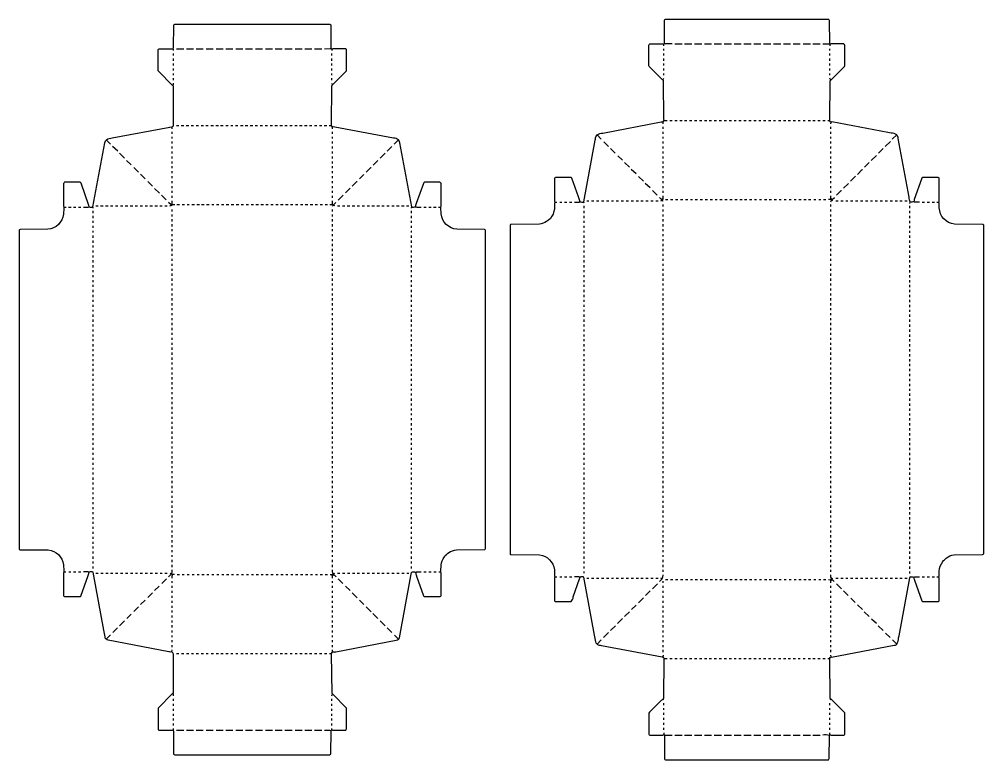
# Model space of a CAD drawing. Extents: x 532 to 5149, y 410 to 3953.
import ezdxf

# ---------------------------------------------------------------- set-up
doc = ezdxf.new("R2010")
doc.units = 0
doc.layers.get('0').update_dxf_attribs({"linetype": 'CONTINUOUS'})

msp = doc.modelspace()

# ---------------------------------------------------------------- linework, layer by layer
at = {"color": 7, "linetype": 'CONTINUOUS'}
for points in [[(1271, 3803, 0.121035), (1269, 3812), (1269.2, 3812.9), (1270.504586, 3816.004504), (1271.495414, 3924.995496, -0.247467), (1276, 3930), (2019, 3930), (2024, 3926), (2024, 3814), (2028, 3810), (2028, 3803)], [(3617, 3826), (3617, 3833), (3621, 3837), (3621.495536, 3948.995615, -0.270964), (3625, 3953), (4406, 3953, -0.247431), (4409.504424, 3948.995653), (4410, 3836), (4413, 3833), (4413, 3826)], [(3614, 3452, 0.083987), (3613, 3461), (3619, 3469), (3618.8, 3469.9), (3617.497297, 3473.002674), (3616.502703, 3657.997326, 0.094621), (3614, 3663), (3612, 3663), (3548, 3727), (3546, 3730), (3546, 3830, -0.140238), (3551, 3835), (3612, 3835, 0.165541), (3617, 3833)], [(4416, 3663), (4418, 3663), (4420, 3665), (4482.2, 3727.9), (4483, 3729), (4484, 3730), (4484, 3831, 0.064594), (4479, 3835), (4418, 3835, -0.165541), (4413, 3833)], [(886, 3050, 0.120666), (884, 3054), (884.8, 3056.1), (941.594595, 3361.067568), (942.405405, 3365.932432, -0.220945), (949, 3377, -0.120004), (976.923077, 3385.384615), (1253.067568, 3437.594595, -0.219368), (1263, 3437, 0.162278), (1271, 3449), (1271, 3631), (1268.8, 3634.9), (1268, 3636), (1266, 3636), (1198, 3704), (1197, 3706), (1197, 3808, -0.270581), (1201.00714, 3811.50735), (1269, 3812)], [(2031, 3640), (2032.9, 3640.3), (2097, 3704, -0.120666), (2099, 3708), (2099, 3807), (2098, 3809), (2095.1, 3811.2), (2094, 3812), (2033, 3812, -0.165541), (2028, 3810)], [(3614, 3663), (3614.8, 3665.1, 0.079845), (3617, 3671)], [(4795, 3072), (4797, 3078, -0.066712), (4791.384615, 3102.076923), (4739.384615, 3383.076923, 0.141046), (4733, 3400, 0.121689), (4705.932432, 3408.594595), (4689.932432, 3411.594595), (4422, 3462), (4421, 3461), (4417, 3461), (4415.754098, 3462.795082), (4411, 3469), (4411.8, 3471.1), (4413.8, 3657.1), (4414.2, 3657.9, 0.105047), (4416, 3663), (4415.2, 3665.1, -0.079845), (4413, 3671)], [(1268, 3636), (1268.8, 3638.1, 0.143709), (1271, 3647)], [(2031, 3429), (2032, 3437), (2026, 3445), (2026.8, 3447.1), (2028.8, 3634.1), (2029.2, 3634.9, 0.105047), (2031, 3640, 0.085094), (2028, 3646)], [(1264, 3429, 0.078333), (1263, 3437)], [(2409, 3050, 0.120666), (2411, 3054), (2410.8, 3054.9), (2353.405405, 3362.067568), (2352.594595, 3366.932432, 0.224135), (2347, 3376, 0.168111), (2323.076923, 3384.384615), (2041.932432, 3437.594595, 0.219368), (2032, 3437)], [(3236, 3073), (3234, 3078), (3234.8, 3080.1), (3289.594595, 3374.067568), (3290.615385, 3380.076923, -0.167649), (3298, 3400, -0.152795), (3325.076923, 3408.615385), (3605, 3462, -0.110918), (3613, 3461)], [(3216, 3080, 0.080468), (3210.7, 3098.9), (3209.3, 3103.1), (3178, 3193), (3174, 3196), (3099, 3196, 0.140238), (3094, 3191), (3094, 3082, -0.120666), (3096, 3078), (3095.7, 3076.1), (3094.482797, 3072.983907), (3093.517203, 3044.016093), (3089.7, 3028.1), (3087.2, 3020.9, -0.150219), (3056.1, 2984.8, -0.110491), (3021.996377, 2972.496324), (2886.003623, 2971.503676, 0.271068), (2882, 2968), (2882, 1394, 0.241711), (2886.003597, 1391.496351), (3022.996403, 1390.503649, -0.335614), (3093.516632, 1318.984407), (3094.483368, 1289.015593), (3096, 1285, -0.165541), (3094, 1280), (3094, 1171, 0.166667), (3098, 1167), (3174, 1167, 0.130798), (3184.3, 1188.9), (3214.7, 1275.1, 0.10467), (3216, 1283)], [(4814, 1283, 0.082384), (4817.3, 1271.1), (4817.7, 1269.9), (4852, 1171), (4856, 1167), (4932, 1167, 0.166667), (4936, 1171), (4936, 1281, -0.120666), (4934, 1285), (4934.2, 1285.9), (4935.520767, 1289.019169), (4936.479233, 1312.980831, -0.15231), (4953, 1358, -0.072474), (4970, 1375, -0.124827), (5007.003597, 1390.503649), (5143.996403, 1391.496351, 0.186742), (5149, 1395), (5149, 2968, 0.251338), (5143.996351, 2971.503703), (5009.003649, 2972.496297, -0.375008), (4936.478336, 3051.019931), (4935.521664, 3073.980069), (4934, 3078, -0.120666), (4936, 3082), (4936, 3192, 0.064594), (4931, 3196), (4857, 3196), (4853.2, 3192.9), (4852.8, 3192.1), (4816.3, 3089.9), (4815.7, 3088.1), (4814, 3080, -0.09541), (4797, 3078)], [(867, 3056), (865.3, 3062.1), (828, 3169), (823, 3173), (749, 3173, 0.140238), (744, 3168), (744, 3058, -0.120666), (746, 3054), (745.8, 3053.1), (744.482797, 3049.983907), (743.517203, 3021.016093, -0.364447), (667.996269, 2948.496213), (536.003731, 2947.503787, 0.271054), (532, 2944), (532, 1418), (535, 1415), (669.996351, 1414.503703, -0.346615), (743.516632, 1342.984407), (744.483368, 1313.015593), (746, 1309, -0.165541), (744, 1304), (744, 1195, 0.166667), (748, 1191), (825, 1191), (827, 1193), (862.3, 1291.9), (863.7, 1296.1, 0.081644), (866, 1307)], [(2429, 1307, 0.068641), (2433.3, 1290.1), (2433.7, 1288.9), (2467, 1194), (2470, 1191), (2547, 1191, 0.166667), (2551, 1195), (2551, 1305, -0.120666), (2549, 1309), (2549.2, 1309.9), (2550.517815, 1313.016627), (2551.482185, 1340.983373, -0.130918), (2567, 1381, -0.080333), (2587.9, 1401.2, -0.118887), (2625.003649, 1414.503703), (2759.996351, 1415.496297, 0.169092), (2764, 1420), (2764, 2943, 0.216312), (2758.996269, 2947.503787), (2627.003731, 2948.496213, -0.368426), (2551.482797, 3022.016093), (2550.517203, 3050.983907, 0.14141), (2549, 3054, -0.120666), (2551, 3058), (2551, 3169, 0.064594), (2546, 3173), (2472, 3173), (2470.9, 3172.2), (2467.8, 3169.1), (2467, 3168), (2432.7, 3071.1), (2429.3, 3061.9, 0.081399), (2428, 3056)], [(3611, 3086, 0.174858), (3614, 3095), (3614, 3108)], [(4417, 3080, 0.079147), (4420, 3086), (4422, 3087), (4423, 3091), (4423.9, 3091.2), (4434, 3101)], [(1253, 3061), (1255.1, 3061.8, -0.113888), (1259, 3063), (1261, 3063)], [(1263, 3058), (1261, 3063, 0.150174), (1264, 3067), (1264, 3084)], [(2032, 3058, 0.165541), (2034, 3063), (2031, 3066), (2031, 3067), (2031.45082, 3074.040984), (2031, 3084)], [(2042, 3061), (2039.9, 3061.8, 0.113888), (2036, 3063), (2034, 3063)], [(2411, 3054, 0.106966), (2428, 3056, 0.07688), (2456, 3054)], [(3190, 3078), (3211.979245, 3078.477358), (3216, 3080, 0.099345), (3234, 3078)], [(4426, 3085, -0.120666), (4422, 3087)], [(1263, 926, -0.135054), (1247.923077, 926.615385), (958.076923, 981.384615, -0.214468), (948, 987, -0.236108), (942.384615, 998.076923), (936.405405, 1030.067568), (885, 1307), (881, 1309), (871, 1309), (868, 1307), (864, 1307), (860.978351, 1308.523711), (840, 1309)], [(1246, 1285), (1258.7, 1298.1), (1259, 1300), (1261, 1301), (1261.8, 1304.1, 0.181335), (1264, 1318)], [(1259, 1300, -0.165541), (1254, 1302)], [(2020, 1296), (2030, 1296, -0.09902), (2035, 1300)], [(2049, 1285), (2039, 1295), (2038, 1295), (2036, 1299), (2035, 1300, -0.116309), (2031, 1318)], [(2032, 926, 0.135054), (2047.076923, 926.615385), (2336.923077, 981.384615, 0.196051), (2347, 987), (2348.5, 987.5), (2351, 992), (2352, 993), (2406.615385, 1289.076923), (2409.8, 1305.1, -0.188482), (2414, 1309), (2424, 1309), (2425.9, 1307.8), (2427, 1307), (2431, 1307), (2434.020755, 1308.522642), (2456, 1309)], [(2036, 1299, -0.079147), (2042, 1302)], [(3597, 1263, 0.137791), (3609, 1276, 0.113189), (3613.544828, 1284.037931), (3614, 1295)], [(3613, 902), (3610, 901), (3319.932432, 955.594595), (3313.923077, 956.615385, -0.175581), (3298, 963, -0.236108), (3292.384615, 974.076923), (3286.405405, 1006.067568), (3235, 1283), (3231, 1285), (3221, 1285), (3218, 1283), (3214, 1283), (3210.978351, 1284.523711), (3190, 1285)], [(3609, 1276, -0.165541), (3604, 1278)], [(4418, 902), (4421, 901), (4721.067568, 957.594595), (4725.932432, 958.405405, 0.146821), (4733, 963, 0.12524), (4741.615385, 993.076923), (4743.594595, 1003.067568), (4795.3, 1280.9), (4797, 1285)], [(4796, 1286), (4797, 1285), (4808.964706, 1284.541176, 0.228056), (4819.019931, 1284.521664), (4842, 1285)], [(1271, 715), (1270.569231, 721.946154), (1269, 727, -0.165541), (1271, 732), (1271, 915, 0.063431), (1263, 926), (1264, 935)], [(2017, 918), (2026, 918), (2026.2, 918.9), (2030, 923, 0.184026), (2032, 926), (2031, 935)], [(1993, 552), (2018.982192, 551.519178), (2025, 550), (2028, 553), (2030.911765, 552.647059), (2032, 552), (2095, 552, 0.083767), (2099, 557), (2099, 656), (2098.2, 657.1), (2033, 723), (2031, 723), (2029.2, 727.1), (2027.2, 915.1), (2026, 918)], [(3614, 911), (3613, 902, -0.079216), (3619, 894), (3618.7, 892.1), (3617.497268, 888.997297), (3616.502732, 706.002703), (3615.8, 704.1), (3614, 700, 0.09902), (3602, 690), (3596, 684), (3549.8, 637.1), (3546, 632), (3546, 532, 0.166667), (3550, 528), (3613, 528, -0.120666), (3617, 530)], [(4402, 894), (4411, 894, -0.112736), (4418, 902), (4417, 911)], [(4413, 530, -0.120666), (4417, 528), (4480, 528, 0.166667), (4484, 532), (4484, 634), (4418, 700), (4416, 700), (4414.2, 704.1), (4412.2, 891.1), (4411, 894)], [(1269, 727), (1266.088235, 726.647059), (1264, 725), (1197.8, 658.1), (1197, 657), (1197, 555), (1200, 552), (1269, 552), (1269.2, 551.1), (1270.504504, 547.995576), (1271, 437, 0.064594), (1276, 433), (2019, 433), (2020.9, 434.2), (2024, 437), (2025, 550)], [(3616, 696, 0.120666), (3614, 700)], [(4414, 696, 0.120666), (4416, 700)], [(1269, 552), (1269.8, 554.1, 0.138157), (1271, 559)], [(3617, 539), (3617, 530), (3621, 526), (3621.495536, 414.004385, 0.270964), (3625, 410), (4406, 410, 0.148947), (4409.504504, 415.004424), (4410, 526, -0.162278), (4413, 530), (4413, 539)], [(4410, 526, 0.080664), (4379, 528)]]:
    msp.add_lwpolyline(points, format="xyb", dxfattribs=at)
for points in [[(3657, 3835), (3625.014679, 3835.484404), (3621, 3837)], [(3670, 3835), (3705, 3835)], [(3717, 3835), (3752, 3835)], [(3765, 3835), (3799, 3835)], [(3812, 3835), (3846, 3835)], [(3859, 3835), (3894, 3835)], [(3906, 3835), (3941, 3835)], [(3954, 3835), (3988, 3835)], [(4001, 3835), (4035, 3835)], [(4048, 3835), (4082, 3835)], [(4095, 3835), (4130, 3835)], [(4143, 3835), (4177, 3835)], [(4190, 3835), (4224, 3835)], [(4237, 3835), (4271, 3835)], [(4284, 3835), (4319, 3835)], [(4331, 3835), (4366, 3835)], [(4379, 3835), (4410, 3836)], [(1271, 3779), (1271, 3789)], [(1285, 3812), (1319, 3812)], [(1332, 3812), (1366, 3812)], [(1379, 3812), (1413, 3812)], [(1426, 3812), (1460, 3812)], [(1474, 3812), (1508, 3812)], [(1521, 3812), (1555, 3812)], [(1568, 3812), (1602, 3812)], [(1615, 3812), (1649, 3812)], [(1663, 3812), (1697, 3812)], [(1710, 3812), (1744, 3812)], [(1757, 3812), (1791, 3812)], [(1804, 3812), (1838, 3812)], [(1852, 3812), (1886, 3812)], [(1899, 3812), (1933, 3812)], [(1946, 3812), (1980, 3812)], [(1993, 3812), (2019.982803, 3812.481529), (2024, 3814)], [(2028, 3779), (2028, 3789)], [(3617, 3803), (3617, 3812)], [(3617, 3779), (3617, 3789)], [(4413, 3803), (4413, 3812)], [(4413, 3779), (4413, 3789)], [(1271, 3755), (1271, 3765)], [(1271, 3732), (1271, 3742)], [(2028, 3755), (2028, 3765)], [(2028, 3732), (2028, 3742)], [(3617, 3755), (3617, 3765)], [(3617, 3732), (3617, 3742)], [(4413, 3755), (4413, 3765)], [(4413, 3732), (4413, 3742)], [(1271, 3708), (1271, 3718)], [(1271, 3685), (1271, 3694)], [(2028, 3708), (2028, 3718)], [(2028, 3685), (2028, 3694)], [(3617, 3708), (3617, 3718)], [(3617, 3685), (3617, 3694)], [(4413, 3708), (4413, 3718)], [(4413, 3685), (4413, 3694)], [(1271, 3661), (1271, 3671)], [(2028, 3661), (2028, 3671)], [(3619, 3469), (3634, 3469)], [(3647, 3469), (3657, 3469)], [(3670, 3469), (3681, 3469)], [(3694, 3469), (3705, 3469)], [(3717, 3469), (3728, 3469)], [(3741, 3469), (3752, 3469)], [(3765, 3469), (3775, 3469)], [(3788, 3469), (3799, 3469)], [(3812, 3469), (3823, 3469)], [(3835, 3469), (3846, 3469)], [(3859, 3469), (3870, 3469)], [(3883, 3469), (3894, 3469)], [(3906, 3469), (3917, 3469)], [(3930, 3469), (3941, 3469)], [(3954, 3469), (3964, 3469)], [(3977, 3469), (3988, 3469)], [(4001, 3469), (4012, 3469)], [(4024, 3469), (4035, 3469)], [(4048, 3469), (4059, 3469)], [(4072, 3469), (4082, 3469)], [(4095, 3469), (4106, 3469)], [(4119, 3469), (4130, 3469)], [(4143, 3469), (4153, 3469)], [(4166, 3469), (4177, 3469)], [(4190, 3469), (4201, 3469)], [(4213, 3469), (4224, 3469)], [(4237, 3469), (4248, 3469)], [(4261, 3469), (4271, 3469)], [(4284, 3469), (4295, 3469)], [(4308, 3469), (4319, 3469)], [(4331, 3469), (4342, 3469)], [(4355, 3469), (4366, 3469)], [(4379, 3469), (4390, 3469)], [(4402, 3469), (4411, 3469)], [(1284, 3445), (1296, 3445)], [(1307, 3445), (1319, 3445)], [(1331, 3445), (1343, 3445)], [(1355, 3445), (1366, 3445)], [(1378, 3445), (1390, 3445)], [(1402, 3445), (1414, 3445)], [(1425, 3445), (1437, 3445)], [(1449, 3445), (1461, 3445)], [(1473, 3445), (1485, 3445)], [(1496, 3445), (1508, 3445)], [(1520, 3445), (1532, 3445)], [(1544, 3445), (1555, 3445)], [(1567, 3445), (1579, 3445)], [(1591, 3445), (1603, 3445)], [(1614, 3445), (1626, 3445)], [(1638, 3445), (1650, 3445)], [(1662, 3445), (1673, 3445)], [(1685, 3445), (1697, 3445)], [(1709, 3445), (1721, 3445)], [(1733, 3445), (1744, 3445)], [(1756, 3445), (1768, 3445)], [(1780, 3445), (1792, 3445)], [(1803, 3445), (1815, 3445)], [(1827, 3445), (1839, 3445)], [(1851, 3445), (1862, 3445)], [(1874, 3445), (1886, 3445)], [(1898, 3445), (1910, 3445)], [(1921, 3445), (1933, 3445)], [(1945, 3445), (1957, 3445)], [(1969, 3445), (1980, 3445)], [(1992, 3445), (2004, 3445)], [(2016, 3445), (2026, 3445)], [(3614, 3429), (3614, 3439)], [(4417, 3452), (4418, 3461)], [(4417, 3429), (4417, 3439)], [(968, 3356), (949, 3375), (949, 3377)], [(1264, 3405), (1264, 3415)], [(1264, 3382), (1264, 3391)], [(2031, 3405), (2031, 3415)], [(2031, 3382), (2031, 3391)], [(2327, 3356), (2347, 3376)], [(3318, 3380), (3298, 3400)], [(3614, 3405), (3614, 3415)], [(3614, 3382), (3614, 3391)], [(4417, 3405), (4417, 3415)], [(4417, 3382), (4417, 3391)], [(4712, 3380), (4712.9, 3380.2), (4733, 3400)], [(1003, 3322), (979, 3345)], [(1264, 3358), (1264, 3368)], [(1264, 3334), (1264, 3344)], [(2031, 3358), (2031, 3368)], [(2031, 3334), (2031, 3344)], [(2293, 3322), (2294, 3323), (2315.1, 3343.8), (2316, 3344)], [(3353, 3345), (3330, 3367)], [(3385, 3313), (3362, 3335)], [(3614, 3358), (3614, 3368)], [(3614, 3334), (3614, 3344)], [(4417, 3358), (4417, 3368)], [(4417, 3334), (4417, 3344)], [(4645, 3312), (4668, 3335)], [(4678, 3345), (4702, 3369)], [(1036, 3288), (1012, 3312)], [(1264, 3311), (1264, 3321)], [(1264, 3287), (1264, 3297)], [(2031, 3311), (2031, 3321)], [(2031, 3287), (2031, 3297)], [(2260, 3289), (2283, 3312)], [(3419, 3279), (3397, 3300)], [(3614, 3311), (3614, 3321)], [(3614, 3287), (3614, 3297)], [(4417, 3311), (4417, 3321)], [(4417, 3287), (4417, 3297)], [(4611, 3278), (4635, 3302)], [(1068, 3256), (1046, 3278)], [(1103, 3221), (1080, 3244)], [(1264, 3263), (1264, 3273)], [(1264, 3240), (1264, 3250)], [(2031, 3263), (2031, 3273)], [(2031, 3240), (2031, 3250)], [(2192, 3221), (2215.1, 3243.8), (2216, 3244)], [(2226, 3255), (2249, 3278)], [(3453, 3245), (3430, 3268)], [(3485, 3213), (3462, 3235)], [(3614, 3263), (3614, 3273)], [(3614, 3240), (3614, 3250)], [(4417, 3263), (4417, 3273)], [(4417, 3240), (4417, 3250)], [(4544, 3211), (4567.1, 3233.8), (4568, 3234)], [(4578, 3245), (4601, 3268)], [(1135, 3189), (1112, 3212)], [(1264, 3216), (1264, 3226)], [(1264, 3193), (1264, 3202)], [(2031, 3216), (2031, 3226)], [(2031, 3193), (2031, 3202)], [(2160, 3189), (2182, 3211)], [(3520, 3178), (3497, 3200)], [(3614, 3216), (3614, 3226)], [(3614, 3193), (3614, 3202)], [(4417, 3216), (4417, 3226)], [(4417, 3193), (4417, 3202)], [(4512, 3179), (4535, 3202)], [(1170, 3155), (1147, 3177)], [(1203, 3121), (1180, 3144)], [(1264, 3169), (1264, 3179)], [(1264, 3145), (1264, 3155)], [(2031, 3169), (2031, 3179)], [(2031, 3145), (2031, 3155)], [(2093, 3122), (2116, 3145)], [(2126, 3155), (2127, 3156), (2148, 3177), (2149, 3177)], [(3552, 3146), (3529, 3168)], [(3614, 3169), (3614, 3179)], [(3614, 3145), (3614, 3155)], [(4417, 3169), (4417, 3179)], [(4417, 3145), (4417, 3155)], [(4478, 3145), (4501, 3168)], [(1235, 3089), (1213, 3111)], [(1264, 3122), (1264, 3132)], [(1264, 3098), (1264, 3108)], [(2031, 3122), (2031, 3132)], [(2031, 3098), (2031, 3108)], [(2059, 3088), (2082, 3111)], [(3586, 3112), (3564, 3133)], [(3613, 3081), (3611, 3086), (3609, 3087), (3608, 3091), (3607, 3091), (3597, 3101)], [(3614, 3122), (3614, 3132)], [(4416, 3090), (4417, 3096), (4417, 3108)], [(4417, 3122), (4417, 3132)], [(4445, 3112), (4446, 3113), (4467.1, 3133.8), (4468, 3134)], [(746, 3054), (756, 3054)], [(768, 3054), (780, 3054)], [(791, 3054), (803, 3054)], [(815, 3054), (827, 3054)], [(839, 3054), (861.980069, 3054.478336), (867, 3056), (868.9, 3055.7), (872.035294, 3054.458824), (884, 3054)], [(898, 3060), (909, 3060)], [(921, 3060), (933, 3060)], [(945, 3060), (957, 3060)], [(968, 3060), (980, 3060)], [(992, 3060), (1004, 3060)], [(1016, 3060), (1028, 3060)], [(1039, 3060), (1051, 3060)], [(1063, 3060), (1075, 3060)], [(1087, 3060), (1098, 3060)], [(1110, 3060), (1122, 3060)], [(1134, 3060), (1146, 3060)], [(1157, 3060), (1169, 3060)], [(1181, 3060), (1193, 3060)], [(1205, 3060), (1216, 3060)], [(1228, 3060), (1240, 3060)], [(1259, 3063), (1259, 3065), (1247, 3077)], [(1264, 3067), (1276, 3067)], [(1287, 3067), (1299, 3067)], [(1311, 3067), (1323, 3067)], [(1335, 3067), (1346, 3067)], [(1358, 3067), (1370, 3067)], [(1382, 3067), (1394, 3067)], [(1405, 3067), (1417, 3067)], [(1429, 3067), (1441, 3067)], [(1453, 3067), (1464, 3067)], [(1476, 3067), (1488, 3067)], [(1500, 3067), (1512, 3067)], [(1523, 3067), (1535, 3067)], [(1547, 3067), (1559, 3067)], [(1571, 3067), (1583, 3067)], [(1594, 3067), (1606, 3067)], [(1618, 3067), (1630, 3067)], [(1642, 3067), (1653, 3067)], [(1665, 3067), (1677, 3067)], [(1689, 3067), (1701, 3067)], [(1712, 3067), (1724, 3067)], [(1736, 3067), (1748, 3067)], [(1760, 3067), (1771, 3067)], [(1783, 3067), (1795, 3067)], [(1807, 3067), (1819, 3067)], [(1831, 3067), (1842, 3067)], [(1854, 3067), (1866, 3067)], [(1878, 3067), (1890, 3067)], [(1901, 3067), (1913, 3067)], [(1925, 3067), (1937, 3067)], [(1949, 3067), (1960, 3067)], [(1972, 3067), (1984, 3067)], [(1996, 3067), (2008, 3067)], [(2019, 3067), (2031, 3067)], [(2036, 3063), (2036.3, 3064.9), (2048, 3077)], [(2055, 3060), (2067, 3060)], [(2079, 3060), (2090, 3060)], [(2102, 3060), (2114, 3060)], [(2126, 3060), (2138, 3060)], [(2149, 3060), (2161, 3060)], [(2173, 3060), (2185, 3060)], [(2197, 3060), (2208, 3060)], [(2220, 3060), (2232, 3060)], [(2244, 3060), (2256, 3060)], [(2267, 3060), (2279, 3060)], [(2291, 3060), (2303, 3060)], [(2315, 3060), (2326, 3060)], [(2338, 3060), (2350, 3060)], [(2362, 3060), (2374, 3060)], [(2386, 3060), (2397, 3060)], [(2468, 3054), (2480, 3054)], [(2492, 3054), (2504, 3054)], [(2515, 3054), (2527, 3054)], [(2539, 3054), (2549, 3054)], [(3096, 3078), (3106, 3078)], [(3119, 3078), (3130, 3078)], [(3142, 3078), (3153, 3078)], [(3166, 3078), (3177, 3078)], [(3236, 3050), (3236, 3060)], [(3249, 3084), (3259, 3084)], [(3272, 3084), (3283, 3084)], [(3296, 3084), (3307, 3084)], [(3319, 3084), (3330, 3084)], [(3343, 3084), (3354, 3084)], [(3367, 3084), (3377, 3084)], [(3390, 3084), (3401, 3084)], [(3414, 3084), (3425, 3084)], [(3438, 3084), (3448, 3084)], [(3461, 3084), (3472, 3084)], [(3485, 3084), (3496, 3084)], [(3508, 3084), (3519, 3084)], [(3532, 3084), (3543, 3084)], [(3556, 3084), (3566, 3084)], [(3579, 3084), (3590, 3084)], [(3604, 3085), (3609, 3087)], [(3614, 3057), (3614, 3067)], [(3626, 3091), (3637, 3091)], [(3650, 3091), (3661, 3091)], [(3674, 3091), (3685, 3091)], [(3697, 3091), (3708, 3091)], [(3721, 3091), (3732, 3091)], [(3745, 3091), (3755, 3091)], [(3768, 3091), (3779, 3091)], [(3792, 3091), (3803, 3091)], [(3815, 3091), (3826, 3091)], [(3839, 3091), (3850, 3091)], [(3863, 3091), (3873, 3091)], [(3886, 3091), (3897, 3091)], [(3910, 3091), (3921, 3091)], [(3934, 3091), (3944, 3091)], [(3957, 3091), (3968, 3091)], [(3981, 3091), (3992, 3091)], [(4004, 3091), (4015, 3091)], [(4028, 3091), (4039, 3091)], [(4052, 3091), (4062, 3091)], [(4075, 3091), (4086, 3091)], [(4099, 3091), (4110, 3091)], [(4122, 3091), (4133, 3091)], [(4146, 3091), (4157, 3091)], [(4170, 3091), (4180, 3091)], [(4193, 3091), (4204, 3091)], [(4217, 3091), (4228, 3091)], [(4241, 3091), (4251, 3091)], [(4264, 3091), (4275, 3091)], [(4288, 3091), (4299, 3091)], [(4311, 3091), (4322, 3091)], [(4335, 3091), (4346, 3091)], [(4359, 3091), (4369, 3091)], [(4382, 3091), (4393, 3091)], [(4420, 3086), (4416, 3090), (4406, 3091)], [(4417, 3057), (4417, 3067)], [(4441, 3084), (4452, 3084)], [(4465, 3084), (4476, 3084)], [(4489, 3084), (4499, 3084)], [(4512, 3084), (4523, 3084)], [(4536, 3084), (4547, 3084)], [(4559, 3084), (4570, 3084)], [(4583, 3084), (4594, 3084)], [(4607, 3084), (4617, 3084)], [(4630, 3084), (4641, 3084)], [(4654, 3084), (4665, 3084)], [(4677, 3084), (4688, 3084)], [(4701, 3084), (4712, 3084)], [(4725, 3084), (4736, 3084)], [(4748, 3084), (4759, 3084)], [(4772, 3084), (4783, 3084)], [(4795, 3049), (4795, 3060)], [(4842, 3078), (4818.019169, 3078.479233), (4814, 3080)], [(4855, 3078), (4865, 3078)], [(4878, 3078), (4889, 3078)], [(4902, 3078), (4913, 3078)], [(4925, 3078), (4934, 3078)], [(886, 3026), (886, 3036)], [(886, 3002), (886, 3012)], [(1264, 3033), (1264, 3043)], [(1264, 3010), (1264, 3019)], [(2031, 3033), (2031, 3043)], [(2031, 3010), (2031, 3019)], [(2409, 3026), (2409, 3036)], [(2409, 3002), (2409, 3012)], [(3236, 3026), (3236, 3036)], [(3236, 3002), (3236, 3012)], [(3614, 3033), (3614, 3043)], [(3614, 3010), (3614, 3019)], [(4417, 3033), (4417, 3043)], [(4417, 3010), (4417, 3019)], [(4795, 3025), (4795, 3036)], [(4795, 3001), (4795, 3012)], [(886, 2979), (886, 2989)], [(886, 2955), (886, 2965)], [(1264, 2986), (1264, 2996)], [(1264, 2962), (1264, 2972)], [(2031, 2986), (2031, 2996)], [(2031, 2962), (2031, 2972)], [(2409, 2979), (2409, 2989)], [(2409, 2955), (2409, 2965)], [(3236, 2979), (3236, 2989)], [(3236, 2955), (3236, 2965)], [(3614, 2986), (3614, 2996)], [(3614, 2962), (3614, 2972)], [(4417, 2986), (4417, 2996)], [(4417, 2962), (4417, 2972)], [(4795, 2978), (4795, 2989)], [(4795, 2954), (4795, 2965)], [(886, 2932), (886, 2941)], [(886, 2908), (886, 2918)], [(1264, 2939), (1264, 2948)], [(1264, 2915), (1264, 2925)], [(2031, 2939), (2031, 2948)], [(2031, 2915), (2031, 2925)], [(2409, 2932), (2409, 2941)], [(2409, 2908), (2409, 2918)], [(3236, 2932), (3236, 2941)], [(3236, 2908), (3236, 2918)], [(3614, 2939), (3614, 2948)], [(3614, 2915), (3614, 2925)], [(4417, 2939), (4417, 2948)], [(4417, 2915), (4417, 2925)], [(4795, 2931), (4795, 2941)], [(4795, 2907), (4795, 2918)], [(886, 2884), (886, 2894)], [(886, 2861), (886, 2871)], [(1264, 2891), (1264, 2901)], [(1264, 2868), (1264, 2878)], [(2031, 2891), (2031, 2901)], [(2031, 2868), (2031, 2878)], [(2409, 2884), (2409, 2894)], [(2409, 2861), (2409, 2871)], [(3236, 2884), (3236, 2894)], [(3236, 2861), (3236, 2871)], [(3614, 2891), (3614, 2901)], [(3614, 2868), (3614, 2878)], [(4417, 2891), (4417, 2901)], [(4417, 2868), (4417, 2878)], [(4795, 2883), (4795, 2894)], [(4795, 2860), (4795, 2871)], [(886, 2837), (886, 2847)], [(886, 2813), (886, 2823)], [(1264, 2844), (1264, 2854)], [(1264, 2821), (1264, 2830)], [(2031, 2844), (2031, 2854)], [(2031, 2821), (2031, 2830)], [(2409, 2837), (2409, 2847)], [(2409, 2813), (2409, 2823)], [(3236, 2837), (3236, 2847)], [(3236, 2813), (3236, 2823)], [(3614, 2844), (3614, 2854)], [(3614, 2821), (3614, 2830)], [(4417, 2844), (4417, 2854)], [(4417, 2821), (4417, 2830)], [(4795, 2836), (4795, 2847)], [(4795, 2812), (4795, 2823)], [(886, 2790), (886, 2800)], [(886, 2766), (886, 2776)], [(1264, 2797), (1264, 2807)], [(1264, 2773), (1264, 2783)], [(2031, 2797), (2031, 2807)], [(2031, 2773), (2031, 2783)], [(2409, 2790), (2409, 2800)], [(2409, 2766), (2409, 2776)], [(3236, 2790), (3236, 2800)], [(3236, 2766), (3236, 2776)], [(3614, 2797), (3614, 2807)], [(3614, 2773), (3614, 2783)], [(4417, 2797), (4417, 2807)], [(4417, 2773), (4417, 2783)], [(4795, 2789), (4795, 2800)], [(4795, 2765), (4795, 2776)], [(886, 2743), (886, 2752)], [(886, 2719), (886, 2729)], [(1264, 2750), (1264, 2759)], [(1264, 2726), (1264, 2736)], [(2031, 2750), (2031, 2759)], [(2031, 2726), (2031, 2736)], [(2409, 2743), (2409, 2752)], [(2409, 2719), (2409, 2729)], [(3236, 2743), (3236, 2752)], [(3236, 2719), (3236, 2729)], [(3614, 2750), (3614, 2759)], [(3614, 2726), (3614, 2736)], [(4417, 2750), (4417, 2759)], [(4417, 2726), (4417, 2736)], [(4795, 2742), (4795, 2752)], [(4795, 2718), (4795, 2729)], [(886, 2695), (886, 2705)], [(886, 2672), (886, 2682)], [(1264, 2702), (1264, 2712)], [(1264, 2679), (1264, 2689)], [(2031, 2702), (2031, 2712)], [(2031, 2679), (2031, 2689)], [(2409, 2695), (2409, 2705)], [(2409, 2672), (2409, 2682)], [(3236, 2695), (3236, 2705)], [(3236, 2672), (3236, 2682)], [(3614, 2702), (3614, 2712)], [(3614, 2679), (3614, 2689)], [(4417, 2702), (4417, 2712)], [(4417, 2679), (4417, 2689)], [(4795, 2694), (4795, 2705)], [(4795, 2671), (4795, 2682)], [(886, 2648), (886, 2658)], [(886, 2624), (886, 2634)], [(1264, 2655), (1264, 2665)], [(1264, 2632), (1264, 2641)], [(2031, 2655), (2031, 2665)], [(2031, 2632), (2031, 2641)], [(2409, 2648), (2409, 2658)], [(2409, 2624), (2409, 2634)], [(3236, 2648), (3236, 2658)], [(3236, 2624), (3236, 2634)], [(3614, 2655), (3614, 2665)], [(3614, 2632), (3614, 2641)], [(4417, 2655), (4417, 2665)], [(4417, 2632), (4417, 2641)], [(4795, 2647), (4795, 2658)], [(4795, 2623), (4795, 2634)], [(886, 2601), (886, 2611)], [(886, 2577), (886, 2587)], [(1264, 2608), (1264, 2618)], [(1264, 2584), (1264, 2594)], [(2031, 2608), (2031, 2618)], [(2031, 2584), (2031, 2594)], [(2409, 2601), (2409, 2611)], [(2409, 2577), (2409, 2587)], [(3236, 2601), (3236, 2611)], [(3236, 2577), (3236, 2587)], [(3614, 2608), (3614, 2618)], [(3614, 2584), (3614, 2594)], [(4417, 2608), (4417, 2618)], [(4417, 2584), (4417, 2594)], [(4795, 2600), (4795, 2611)], [(4795, 2576), (4795, 2587)], [(886, 2554), (886, 2563)], [(886, 2530), (886, 2540)], [(1264, 2561), (1264, 2571)], [(1264, 2537), (1264, 2547)], [(2031, 2561), (2031, 2571)], [(2031, 2537), (2031, 2547)], [(2409, 2554), (2409, 2563)], [(2409, 2530), (2409, 2540)], [(3236, 2554), (3236, 2563)], [(3236, 2530), (3236, 2540)], [(3614, 2561), (3614, 2571)], [(3614, 2537), (3614, 2547)], [(4417, 2561), (4417, 2571)], [(4417, 2537), (4417, 2547)], [(4795, 2553), (4795, 2563)], [(4795, 2529), (4795, 2540)], [(886, 2506), (886, 2516)], [(1264, 2513), (1264, 2523)], [(1264, 2490), (1264, 2500)], [(2031, 2513), (2031, 2523)], [(2031, 2490), (2031, 2500)], [(2409, 2506), (2409, 2516)], [(3236, 2506), (3236, 2516)], [(3614, 2513), (3614, 2523)], [(3614, 2490), (3614, 2500)], [(4417, 2513), (4417, 2523)], [(4417, 2490), (4417, 2500)], [(4795, 2505), (4795, 2516)], [(886, 2483), (886, 2493)], [(886, 2459), (886, 2469)], [(1264, 2466), (1264, 2476)], [(1264, 2443), (1264, 2452)], [(2031, 2466), (2031, 2476)], [(2031, 2443), (2031, 2452)], [(2409, 2483), (2409, 2493)], [(2409, 2459), (2409, 2469)], [(3236, 2483), (3236, 2493)], [(3236, 2459), (3236, 2469)], [(3614, 2466), (3614, 2476)], [(3614, 2443), (3614, 2452)], [(4417, 2466), (4417, 2476)], [(4417, 2443), (4417, 2452)], [(4795, 2482), (4795, 2493)], [(4795, 2458), (4795, 2469)], [(886, 2435), (886, 2445)], [(886, 2412), (886, 2422)], [(1264, 2419), (1264, 2429)], [(1264, 2395), (1264, 2405)], [(2031, 2419), (2031, 2429)], [(2031, 2395), (2031, 2405)], [(2409, 2435), (2409, 2445)], [(2409, 2412), (2409, 2422)], [(3236, 2435), (3236, 2445)], [(3236, 2412), (3236, 2422)], [(3614, 2419), (3614, 2429)], [(3614, 2395), (3614, 2405)], [(4417, 2419), (4417, 2429)], [(4417, 2395), (4417, 2405)], [(4795, 2434), (4795, 2445)], [(4795, 2411), (4795, 2422)], [(886, 2388), (886, 2398)], [(886, 2365), (886, 2374)], [(1264, 2372), (1264, 2382)], [(1264, 2348), (1264, 2358)], [(2031, 2372), (2031, 2382)], [(2031, 2348), (2031, 2358)], [(2409, 2388), (2409, 2398)], [(2409, 2365), (2409, 2374)], [(3236, 2388), (3236, 2398)], [(3236, 2365), (3236, 2374)], [(3614, 2372), (3614, 2382)], [(3614, 2348), (3614, 2358)], [(4417, 2372), (4417, 2382)], [(4417, 2348), (4417, 2358)], [(4795, 2387), (4795, 2398)], [(4795, 2364), (4795, 2374)], [(886, 2341), (886, 2351)], [(886, 2317), (886, 2327)], [(1264, 2324), (1264, 2334)], [(1264, 2301), (1264, 2311)], [(2031, 2324), (2031, 2334)], [(2031, 2301), (2031, 2311)], [(2409, 2341), (2409, 2351)], [(2409, 2317), (2409, 2327)], [(3236, 2341), (3236, 2351)], [(3236, 2317), (3236, 2327)], [(3614, 2324), (3614, 2334)], [(3614, 2301), (3614, 2311)], [(4417, 2324), (4417, 2334)], [(4417, 2301), (4417, 2311)], [(4795, 2340), (4795, 2351)], [(4795, 2316), (4795, 2327)], [(886, 2294), (886, 2304)], [(886, 2270), (886, 2280)], [(1264, 2277), (1264, 2287)], [(1264, 2254), (1264, 2263)], [(2031, 2277), (2031, 2287)], [(2031, 2254), (2031, 2263)], [(2409, 2294), (2409, 2304)], [(2409, 2270), (2409, 2280)], [(3236, 2294), (3236, 2304)], [(3236, 2270), (3236, 2280)], [(3614, 2277), (3614, 2287)], [(3614, 2254), (3614, 2263)], [(4417, 2277), (4417, 2287)], [(4417, 2254), (4417, 2263)], [(4795, 2293), (4795, 2304)], [(4795, 2269), (4795, 2280)], [(886, 2247), (886, 2256)], [(886, 2223), (886, 2233)], [(1264, 2230), (1264, 2240)], [(2031, 2230), (2031, 2240)], [(2409, 2247), (2409, 2256)], [(2409, 2223), (2409, 2233)], [(3236, 2247), (3236, 2256)], [(3236, 2223), (3236, 2233)], [(3614, 2230), (3614, 2240)], [(4417, 2230), (4417, 2240)], [(4795, 2246), (4795, 2256)], [(4795, 2222), (4795, 2233)], [(886, 2199), (886, 2209)], [(886, 2176), (886, 2185)], [(1264, 2206), (1264, 2216)], [(1264, 2183), (1264, 2193)], [(2031, 2206), (2031, 2216)], [(2031, 2183), (2031, 2193)], [(2409, 2199), (2409, 2209)], [(2409, 2176), (2409, 2185)], [(3236, 2199), (3236, 2209)], [(3236, 2176), (3236, 2185)], [(3614, 2206), (3614, 2216)], [(3614, 2183), (3614, 2193)], [(4417, 2206), (4417, 2216)], [(4417, 2183), (4417, 2193)], [(4795, 2198), (4795, 2209)], [(4795, 2175), (4795, 2185)], [(886, 2152), (886, 2162)], [(886, 2128), (886, 2138)], [(1264, 2159), (1264, 2169)], [(1264, 2135), (1264, 2145)], [(2031, 2159), (2031, 2169)], [(2031, 2135), (2031, 2145)], [(2409, 2152), (2409, 2162)], [(2409, 2128), (2409, 2138)], [(3236, 2152), (3236, 2162)], [(3236, 2128), (3236, 2138)], [(3614, 2159), (3614, 2169)], [(3614, 2135), (3614, 2145)], [(4417, 2159), (4417, 2169)], [(4417, 2135), (4417, 2145)], [(4795, 2151), (4795, 2162)], [(4795, 2127), (4795, 2138)], [(886, 2105), (886, 2115)], [(886, 2081), (886, 2091)], [(1264, 2112), (1264, 2122)], [(1264, 2088), (1264, 2098)], [(2031, 2112), (2031, 2122)], [(2031, 2088), (2031, 2098)], [(2409, 2105), (2409, 2115)], [(2409, 2081), (2409, 2091)], [(3236, 2105), (3236, 2115)], [(3236, 2081), (3236, 2091)], [(3614, 2112), (3614, 2122)], [(3614, 2088), (3614, 2098)], [(4417, 2112), (4417, 2122)], [(4417, 2088), (4417, 2098)], [(4795, 2104), (4795, 2115)], [(4795, 2080), (4795, 2091)], [(886, 2058), (886, 2067)], [(886, 2034), (886, 2044)], [(1264, 2065), (1264, 2074)], [(1264, 2041), (1264, 2051)], [(2031, 2065), (2031, 2074)], [(2031, 2041), (2031, 2051)], [(2409, 2058), (2409, 2067)], [(2409, 2034), (2409, 2044)], [(3236, 2058), (3236, 2067)], [(3236, 2034), (3236, 2044)], [(3614, 2065), (3614, 2074)], [(3614, 2041), (3614, 2051)], [(4417, 2065), (4417, 2074)], [(4417, 2041), (4417, 2051)], [(4795, 2057), (4795, 2067)], [(4795, 2033), (4795, 2044)], [(886, 2010), (886, 2020)], [(886, 1987), (886, 1996)], [(1264, 2017), (1264, 2027)], [(1264, 1994), (1264, 2004)], [(2031, 2017), (2031, 2027)], [(2031, 1994), (2031, 2004)], [(2409, 2010), (2409, 2020)], [(2409, 1987), (2409, 1996)], [(3236, 2010), (3236, 2020)], [(3236, 1987), (3236, 1996)], [(3614, 2017), (3614, 2027)], [(3614, 1994), (3614, 2004)], [(4417, 2017), (4417, 2027)], [(4417, 1994), (4417, 2004)], [(4795, 2009), (4795, 2020)], [(4795, 1986), (4795, 1996)], [(886, 1963), (886, 1973)], [(886, 1939), (886, 1949)], [(1264, 1970), (1264, 1980)], [(1264, 1946), (1264, 1956)], [(2031, 1970), (2031, 1980)], [(2031, 1946), (2031, 1956)], [(2409, 1963), (2409, 1973)], [(2409, 1939), (2409, 1949)], [(3236, 1963), (3236, 1973)], [(3236, 1939), (3236, 1949)], [(3614, 1970), (3614, 1980)], [(3614, 1946), (3614, 1956)], [(4417, 1970), (4417, 1980)], [(4417, 1946), (4417, 1956)], [(4795, 1962), (4795, 1973)], [(4795, 1938), (4795, 1949)], [(886, 1916), (886, 1926)], [(886, 1892), (886, 1902)], [(1264, 1923), (1264, 1933)], [(1264, 1899), (1264, 1909)], [(2031, 1923), (2031, 1933)], [(2031, 1899), (2031, 1909)], [(2409, 1916), (2409, 1926)], [(2409, 1892), (2409, 1902)], [(3236, 1916), (3236, 1926)], [(3236, 1892), (3236, 1902)], [(3614, 1923), (3614, 1933)], [(3614, 1899), (3614, 1909)], [(4417, 1923), (4417, 1933)], [(4417, 1899), (4417, 1909)], [(4795, 1915), (4795, 1926)], [(4795, 1891), (4795, 1902)], [(886, 1869), (886, 1878)], [(886, 1845), (886, 1855)], [(1264, 1876), (1264, 1885)], [(1264, 1852), (1264, 1862)], [(2031, 1876), (2031, 1885)], [(2031, 1852), (2031, 1862)], [(2409, 1869), (2409, 1878)], [(2409, 1845), (2409, 1855)], [(3236, 1869), (3236, 1878)], [(3236, 1845), (3236, 1855)], [(3614, 1876), (3614, 1885)], [(3614, 1852), (3614, 1862)], [(4417, 1876), (4417, 1885)], [(4417, 1852), (4417, 1862)], [(4795, 1868), (4795, 1878)], [(4795, 1844), (4795, 1855)], [(886, 1821), (886, 1831)], [(886, 1798), (886, 1807)], [(1264, 1828), (1264, 1838)], [(1264, 1805), (1264, 1815)], [(2031, 1828), (2031, 1838)], [(2031, 1805), (2031, 1815)], [(2409, 1821), (2409, 1831)], [(2409, 1798), (2409, 1807)], [(3236, 1821), (3236, 1831)], [(3236, 1798), (3236, 1807)], [(3614, 1828), (3614, 1838)], [(3614, 1805), (3614, 1815)], [(4417, 1828), (4417, 1838)], [(4417, 1805), (4417, 1815)], [(4795, 1820), (4795, 1831)], [(4795, 1797), (4795, 1807)], [(886, 1774), (886, 1784)], [(886, 1750), (886, 1760)], [(1264, 1781), (1264, 1791)], [(1264, 1758), (1264, 1767)], [(2031, 1781), (2031, 1791)], [(2031, 1758), (2031, 1767)], [(2409, 1774), (2409, 1784)], [(2409, 1750), (2409, 1760)], [(3236, 1774), (3236, 1784)], [(3236, 1750), (3236, 1760)], [(3614, 1781), (3614, 1791)], [(3614, 1758), (3614, 1767)], [(4417, 1781), (4417, 1791)], [(4417, 1758), (4417, 1767)], [(4795, 1773), (4795, 1784)], [(4795, 1749), (4795, 1760)], [(886, 1727), (886, 1737)], [(886, 1703), (886, 1713)], [(1264, 1734), (1264, 1744)], [(1264, 1710), (1264, 1720)], [(2031, 1734), (2031, 1744)], [(2031, 1710), (2031, 1720)], [(2409, 1727), (2409, 1737)], [(2409, 1703), (2409, 1713)], [(3236, 1727), (3236, 1737)], [(3236, 1703), (3236, 1713)], [(3614, 1734), (3614, 1744)], [(3614, 1710), (3614, 1720)], [(4417, 1734), (4417, 1744)], [(4417, 1710), (4417, 1720)], [(4795, 1726), (4795, 1737)], [(4795, 1702), (4795, 1713)], [(886, 1680), (886, 1689)], [(886, 1656), (886, 1666)], [(1264, 1687), (1264, 1696)], [(1264, 1663), (1264, 1673)], [(2031, 1687), (2031, 1696)], [(2031, 1663), (2031, 1673)], [(2409, 1680), (2409, 1689)], [(2409, 1656), (2409, 1666)], [(3236, 1680), (3236, 1689)], [(3236, 1656), (3236, 1666)], [(3614, 1687), (3614, 1696)], [(3614, 1663), (3614, 1673)], [(4417, 1687), (4417, 1696)], [(4417, 1663), (4417, 1673)], [(4795, 1679), (4795, 1689)], [(4795, 1655), (4795, 1666)], [(886, 1632), (886, 1642)], [(886, 1609), (886, 1618)], [(1264, 1639), (1264, 1649)], [(1264, 1616), (1264, 1626)], [(2031, 1639), (2031, 1649)], [(2031, 1616), (2031, 1626)], [(2409, 1632), (2409, 1642)], [(2409, 1609), (2409, 1618)], [(3236, 1632), (3236, 1642)], [(3236, 1609), (3236, 1618)], [(3614, 1639), (3614, 1649)], [(3614, 1616), (3614, 1626)], [(4417, 1639), (4417, 1649)], [(4417, 1616), (4417, 1626)], [(4795, 1631), (4795, 1642)], [(4795, 1608), (4795, 1618)], [(886, 1585), (886, 1595)], [(886, 1561), (886, 1571)], [(1264, 1592), (1264, 1602)], [(1264, 1569), (1264, 1578)], [(2031, 1592), (2031, 1602)], [(2031, 1569), (2031, 1578)], [(2409, 1585), (2409, 1595)], [(2409, 1561), (2409, 1571)], [(3236, 1585), (3236, 1595)], [(3236, 1561), (3236, 1571)], [(3614, 1592), (3614, 1602)], [(3614, 1569), (3614, 1578)], [(4417, 1592), (4417, 1602)], [(4417, 1569), (4417, 1578)], [(4795, 1584), (4795, 1595)], [(4795, 1560), (4795, 1571)], [(886, 1538), (886, 1548)], [(886, 1514), (886, 1524)], [(1264, 1545), (1264, 1555)], [(1264, 1521), (1264, 1531)], [(2031, 1545), (2031, 1555)], [(2031, 1521), (2031, 1531)], [(2409, 1538), (2409, 1548)], [(2409, 1514), (2409, 1524)], [(3236, 1538), (3236, 1548)], [(3236, 1514), (3236, 1524)], [(3614, 1545), (3614, 1555)], [(3614, 1521), (3614, 1531)], [(4417, 1545), (4417, 1555)], [(4417, 1521), (4417, 1531)], [(4795, 1537), (4795, 1548)], [(4795, 1513), (4795, 1524)], [(886, 1491), (886, 1500)], [(1264, 1498), (1264, 1507)], [(1264, 1474), (1264, 1484)], [(2031, 1498), (2031, 1507)], [(2031, 1474), (2031, 1484)], [(2409, 1491), (2409, 1500)], [(3236, 1491), (3236, 1500)], [(3614, 1498), (3614, 1507)], [(3614, 1474), (3614, 1484)], [(4417, 1498), (4417, 1507)], [(4417, 1474), (4417, 1484)], [(4795, 1490), (4795, 1500)], [(886, 1467), (886, 1477)], [(886, 1443), (886, 1453)], [(1264, 1450), (1264, 1460)], [(1264, 1427), (1264, 1437)], [(2409, 1467), (2409, 1477)], [(2409, 1443), (2409, 1453)], [(3236, 1467), (3236, 1477)], [(3236, 1443), (3236, 1453)], [(3614, 1450), (3614, 1460)], [(3614, 1427), (3614, 1437)], [(4417, 1450), (4417, 1460)], [(4417, 1427), (4417, 1437)], [(4795, 1466), (4795, 1477)], [(4795, 1442), (4795, 1453)], [(886, 1420), (886, 1430)], [(886, 1396), (886, 1406)], [(1264, 1403), (1264, 1413)], [(1264, 1380), (1264, 1389)], [(2031, 1403), (2031, 1413)], [(2031, 1380), (2031, 1389)], [(2409, 1420), (2409, 1430)], [(2409, 1396), (2409, 1406)], [(3236, 1420), (3236, 1430)], [(3236, 1396), (3236, 1406)], [(3614, 1403), (3614, 1413)], [(3614, 1380), (3614, 1389)], [(4417, 1403), (4417, 1413)], [(4417, 1380), (4417, 1389)], [(4795, 1419), (4795, 1430)], [(4795, 1395), (4795, 1406)], [(886, 1372), (886, 1382)], [(886, 1349), (886, 1359)], [(1264, 1356), (1264, 1366)], [(1264, 1332), (1264, 1342)], [(2031, 1356), (2031, 1366)], [(2031, 1332), (2031, 1342)], [(2409, 1372), (2409, 1382)], [(2409, 1349), (2409, 1359)], [(3236, 1372), (3236, 1382)], [(3236, 1349), (3236, 1359)], [(3614, 1356), (3614, 1366)], [(3614, 1332), (3614, 1342)], [(4417, 1356), (4417, 1366)], [(4417, 1332), (4417, 1342)], [(4795, 1371), (4795, 1382)], [(4795, 1348), (4795, 1359)], [(746, 1309), (755, 1309)], [(769, 1309), (779, 1309)], [(792, 1309), (803, 1309)], [(816, 1309), (826, 1309)], [(886, 1325), (886, 1335)], [(899, 1303), (909, 1303)], [(922, 1303), (933, 1303)], [(946, 1303), (957, 1303)], [(969, 1303), (980, 1303)], [(993, 1303), (1004, 1303)], [(1017, 1303), (1028, 1303)], [(1040, 1303), (1051, 1303)], [(1064, 1303), (1075, 1303)], [(1088, 1303), (1098, 1303)], [(1111, 1303), (1122, 1303)], [(1135, 1303), (1146, 1303)], [(1158, 1303), (1169, 1303)], [(1182, 1303), (1193, 1303)], [(1206, 1303), (1216, 1303)], [(1229, 1303), (1240, 1303)], [(1275, 1296), (1265, 1296), (1261, 1300), (1261, 1301)], [(1264, 1279), (1264.458824, 1290.964706), (1266, 1293), (1266, 1296)], [(1288, 1296), (1299, 1296)], [(1312, 1296), (1322, 1296)], [(1336, 1296), (1346, 1296)], [(1359, 1296), (1369, 1296)], [(1383, 1296), (1393, 1296)], [(1406, 1296), (1417, 1296)], [(1430, 1296), (1440, 1296)], [(1454, 1296), (1464, 1296)], [(1477, 1296), (1488, 1296)], [(1501, 1296), (1511, 1296)], [(1524, 1296), (1535, 1296)], [(1548, 1296), (1558, 1296)], [(1572, 1296), (1582, 1296)], [(1595, 1296), (1606, 1296)], [(1619, 1296), (1629, 1296)], [(1643, 1296), (1653, 1296)], [(1666, 1296), (1677, 1296)], [(1690, 1296), (1700, 1296)], [(1713, 1296), (1724, 1296)], [(1737, 1296), (1747, 1296)], [(1761, 1296), (1771, 1296)], [(1784, 1296), (1795, 1296)], [(1808, 1296), (1818, 1296)], [(1832, 1296), (1842, 1296)], [(1855, 1296), (1865, 1296)], [(1879, 1296), (1889, 1296)], [(1902, 1296), (1913, 1296)], [(1926, 1296), (1936, 1296)], [(1950, 1296), (1960, 1296)], [(1973, 1296), (1984, 1296)], [(1997, 1296), (2007, 1296)], [(2032, 1290), (2030, 1292), (2030, 1296)], [(2056, 1303), (2067, 1303)], [(2080, 1303), (2090, 1303)], [(2103, 1303), (2114, 1303)], [(2127, 1303), (2138, 1303)], [(2150, 1303), (2161, 1303)], [(2174, 1303), (2185, 1303)], [(2198, 1303), (2208, 1303)], [(2221, 1303), (2232, 1303)], [(2245, 1303), (2256, 1303)], [(2268, 1303), (2279, 1303)], [(2292, 1303), (2303, 1303)], [(2316, 1303), (2326, 1303)], [(2339, 1303), (2350, 1303)], [(2363, 1303), (2374, 1303)], [(2387, 1303), (2397, 1303)], [(2409, 1325), (2409, 1335)], [(2469, 1309), (2480, 1309)], [(2493, 1309), (2503, 1309)], [(2516, 1309), (2527, 1309)], [(2540, 1309), (2549, 1309)], [(3236, 1325), (3236, 1335)], [(3236, 1302), (3236, 1311)], [(3614, 1309), (3614, 1318)], [(4417, 1309), (4417, 1318)], [(4420, 1276), (4419.7, 1277.9), (4417.458824, 1283.035294), (4417, 1295)], [(4795, 1324), (4795, 1335)], [(4795, 1301), (4795, 1311)], [(1214, 1253), (1236, 1275)], [(1264, 1256), (1264, 1265)], [(2031, 1256), (2031, 1265)], [(2081, 1253), (2058, 1276)], [(3096, 1285), (3106, 1285)], [(3119, 1285), (3130, 1285)], [(3142, 1285), (3153, 1285)], [(3166, 1285), (3177, 1285)], [(3249, 1279), (3259, 1279)], [(3272, 1279), (3283, 1279)], [(3296, 1279), (3307, 1279)], [(3319, 1279), (3330, 1279)], [(3343, 1279), (3354, 1279)], [(3367, 1279), (3377, 1279)], [(3390, 1279), (3401, 1279)], [(3414, 1279), (3425, 1279)], [(3438, 1279), (3448, 1279)], [(3461, 1279), (3472, 1279)], [(3485, 1279), (3496, 1279)], [(3508, 1279), (3519, 1279)], [(3532, 1279), (3543, 1279)], [(3556, 1279), (3566, 1279)], [(3563, 1228), (3587, 1252)], [(3579, 1279), (3590, 1279)], [(3614, 1256), (3614, 1265)], [(3626, 1272), (3637, 1272)], [(3650, 1272), (3661, 1272)], [(3674, 1272), (3685, 1272)], [(3697, 1272), (3708, 1272)], [(3721, 1272), (3732, 1272)], [(3745, 1272), (3755, 1272)], [(3768, 1272), (3779, 1272)], [(3792, 1272), (3803, 1272)], [(3815, 1272), (3826, 1272)], [(3839, 1272), (3850, 1272)], [(3863, 1272), (3873, 1272)], [(3886, 1272), (3897, 1272)], [(3910, 1272), (3921, 1272)], [(3934, 1272), (3944, 1272)], [(3957, 1272), (3968, 1272)], [(3981, 1272), (3992, 1272)], [(4004, 1272), (4015, 1272)], [(4028, 1272), (4039, 1272)], [(4052, 1272), (4062, 1272)], [(4075, 1272), (4086, 1272)], [(4099, 1272), (4110, 1272)], [(4122, 1272), (4133, 1272)], [(4146, 1272), (4157, 1272)], [(4170, 1272), (4180, 1272)], [(4193, 1272), (4204, 1272)], [(4217, 1272), (4228, 1272)], [(4241, 1272), (4251, 1272)], [(4264, 1272), (4275, 1272)], [(4288, 1272), (4299, 1272)], [(4311, 1272), (4322, 1272)], [(4335, 1272), (4346, 1272)], [(4359, 1272), (4369, 1272)], [(4382, 1272), (4393, 1272)], [(4406, 1272), (4415, 1271), (4420, 1276), (4427, 1278)], [(4417, 1256), (4417, 1266), (4415, 1271)], [(4433, 1263), (4425, 1271), (4424, 1271), (4422, 1276)], [(4441, 1279), (4452, 1279)], [(4468, 1228), (4445, 1251)], [(4465, 1279), (4476, 1279)], [(4489, 1279), (4499, 1279)], [(4512, 1279), (4523, 1279)], [(4536, 1279), (4547, 1279)], [(4559, 1279), (4570, 1279)], [(4583, 1279), (4594, 1279)], [(4607, 1279), (4617, 1279)], [(4630, 1279), (4641, 1279)], [(4654, 1279), (4665, 1279)], [(4677, 1279), (4688, 1279)], [(4701, 1279), (4712, 1279)], [(4725, 1279), (4736, 1279)], [(4748, 1279), (4759, 1279)], [(4772, 1279), (4783, 1279)], [(4855, 1285), (4865, 1285)], [(4878, 1285), (4889, 1285)], [(4902, 1285), (4913, 1285)], [(4925, 1285), (4934, 1285)], [(1147, 1186), (1169, 1208)], [(1180, 1219), (1202, 1241)], [(1264, 1232), (1264, 1242)], [(1264, 1208), (1264, 1218)], [(2031, 1232), (2031, 1242)], [(2031, 1208), (2031, 1218)], [(2116, 1219), (2093, 1241)], [(2149, 1185), (2126, 1208)], [(3530, 1196), (3531.1, 1196.8), (3553, 1218)], [(3614, 1232), (3614, 1242)], [(3614, 1208), (3614, 1218)], [(4417, 1232), (4417, 1242)], [(4417, 1208), (4417, 1218)], [(4500, 1196), (4477, 1218)], [(1113, 1152), (1134, 1173), (1135, 1173)], [(1264, 1185), (1264, 1194)], [(1264, 1161), (1264, 1171)], [(2031, 1185), (2031, 1194)], [(2031, 1161), (2031, 1171)], [(2181, 1153), (2161, 1173)], [(3496, 1161), (3520, 1185)], [(3614, 1185), (3614, 1194)], [(3614, 1161), (3614, 1171)], [(4417, 1185), (4417, 1194)], [(4417, 1161), (4417, 1171)], [(4534, 1162), (4513, 1183)], [(1080, 1119), (1102, 1141)], [(1264, 1137), (1264, 1147)], [(1264, 1114), (1264, 1124)], [(2031, 1137), (2031, 1147)], [(2031, 1114), (2031, 1124)], [(2216, 1118), (2193, 1141)], [(2248, 1086), (2225, 1109)], [(3430, 1096), (3430.9, 1096.2), (3453, 1118)], [(3463, 1128), (3485, 1150)], [(3614, 1137), (3614, 1147)], [(3614, 1114), (3614, 1124)], [(4417, 1137), (4417, 1147)], [(4417, 1114), (4417, 1124)], [(4568, 1128), (4545, 1151)], [(4600, 1096), (4577, 1118)], [(1012, 1051), (1035, 1074)], [(1047, 1086), (1048, 1087), (1067.1, 1105.8), (1068, 1106)], [(1264, 1090), (1264, 1100)], [(1264, 1067), (1264, 1076)], [(2031, 1090), (2031, 1100)], [(2031, 1067), (2031, 1076)], [(2283, 1051), (2260, 1074)], [(3396, 1061), (3420, 1085)], [(3614, 1090), (3614, 1100)], [(3614, 1067), (3614, 1076)], [(4417, 1090), (4417, 1100)], [(4417, 1067), (4417, 1076)], [(4635, 1061), (4612, 1083)], [(980, 1019), (1002, 1041)], [(1264, 1043), (1264, 1053)], [(1264, 1019), (1264, 1029)], [(2031, 1043), (2031, 1053)], [(2031, 1019), (2031, 1029)], [(2315, 1019), (2293, 1041)], [(3329, 994), (3353, 1018)], [(3363, 1029), (3364.1, 1029.8), (3386, 1051)], [(3614, 1043), (3614, 1053)], [(3614, 1019), (3614, 1029)], [(4417, 1043), (4417, 1053)], [(4417, 1019), (4417, 1029)], [(4667, 1029), (4644, 1051)], [(4701, 995), (4679, 1016)], [(948, 987), (967.1, 1005.8), (968, 1006)], [(1264, 996), (1264, 1005)], [(1264, 972), (1264, 982)], [(2031, 996), (2031, 1005)], [(2031, 972), (2031, 982)], [(2347, 987), (2328, 1006)], [(3298, 963), (3318, 983)], [(3614, 996), (3614, 1005)], [(3614, 972), (3614, 982)], [(4417, 996), (4417, 1005)], [(4417, 972), (4417, 982)], [(4733, 963), (4712, 984)], [(1264, 948), (1264, 958)], [(2031, 948), (2031, 958)], [(3614, 948), (3614, 958)], [(3614, 925), (3614, 935)], [(4417, 948), (4417, 958)], [(4417, 925), (4417, 935)], [(1285, 918), (1296, 918)], [(1308, 918), (1319, 918)], [(1332, 918), (1343, 918)], [(1356, 918), (1366, 918)], [(1379, 918), (1390, 918)], [(1403, 918), (1414, 918)], [(1426, 918), (1437, 918)], [(1450, 918), (1461, 918)], [(1474, 918), (1485, 918)], [(1497, 918), (1508, 918)], [(1521, 918), (1532, 918)], [(1545, 918), (1555, 918)], [(1568, 918), (1579, 918)], [(1592, 918), (1603, 918)], [(1615, 918), (1626, 918)], [(1639, 918), (1650, 918)], [(1663, 918), (1673, 918)], [(1686, 918), (1697, 918)], [(1710, 918), (1721, 918)], [(1734, 918), (1744, 918)], [(1757, 918), (1768, 918)], [(1781, 918), (1792, 918)], [(1804, 918), (1815, 918)], [(1828, 918), (1839, 918)], [(1852, 918), (1862, 918)], [(1875, 918), (1886, 918)], [(1899, 918), (1910, 918)], [(1922, 918), (1933, 918)], [(1946, 918), (1957, 918)], [(1970, 918), (1980, 918)], [(1993, 918), (2004, 918)], [(3619, 894), (3634, 894)], [(3647, 894), (3657, 894)], [(3670, 894), (3681, 894)], [(3694, 894), (3705, 894)], [(3717, 894), (3728, 894)], [(3741, 894), (3752, 894)], [(3765, 894), (3775, 894)], [(3788, 894), (3799, 894)], [(3812, 894), (3823, 894)], [(3835, 894), (3846, 894)], [(3859, 894), (3870, 894)], [(3883, 894), (3894, 894)], [(3906, 894), (3917, 894)], [(3930, 894), (3941, 894)], [(3954, 894), (3964, 894)], [(3977, 894), (3988, 894)], [(4001, 894), (4012, 894)], [(4024, 894), (4035, 894)], [(4048, 894), (4059, 894)], [(4072, 894), (4082, 894)], [(4095, 894), (4106, 894)], [(4119, 894), (4130, 894)], [(4143, 894), (4153, 894)], [(4166, 894), (4177, 894)], [(4190, 894), (4201, 894)], [(4213, 894), (4224, 894)], [(4237, 894), (4248, 894)], [(4261, 894), (4271, 894)], [(4284, 894), (4295, 894)], [(4308, 894), (4319, 894)], [(4331, 894), (4342, 894)], [(4355, 894), (4366, 894)], [(4379, 894), (4390, 894)], [(1271, 691), (1271, 701)], [(2028, 715), (2031, 723)], [(2028, 691), (2028, 701)], [(1271, 668), (1271, 677)], [(1271, 644), (1271, 654)], [(2028, 668), (2028, 677)], [(2028, 644), (2028, 654)], [(3617, 671), (3617, 681)], [(3617, 648), (3617, 657)], [(4413, 671), (4413, 681)], [(4413, 648), (4413, 657)], [(1271, 620), (1271, 630)], [(1271, 597), (1271, 607)], [(2028, 620), (2028, 630)], [(2028, 597), (2028, 607)], [(3617, 624), (3617, 634)], [(3617, 600), (3617, 610)], [(4413, 624), (4413, 634)], [(4413, 600), (4413, 610)], [(1271, 573), (1271, 583)], [(2028, 573), (2028, 583)], [(2028, 553), (2028, 559)], [(3617, 577), (3617, 587)], [(3617, 553), (3617, 563)], [(4413, 577), (4413, 587)], [(4413, 553), (4413, 563)], [(1285, 552), (1319, 552)], [(1332, 552), (1366, 552)], [(1379, 552), (1413, 552)], [(1426, 552), (1460, 552)], [(1474, 552), (1508, 552)], [(1521, 552), (1555, 552)], [(1568, 552), (1602, 552)], [(1615, 552), (1649, 552)], [(1663, 552), (1697, 552)], [(1710, 552), (1744, 552)], [(1757, 552), (1791, 552)], [(1804, 552), (1838, 552)], [(1852, 552), (1886, 552)], [(1899, 552), (1933, 552)], [(1946, 552), (1980, 552)], [(3621, 526), (3622.9, 526.3), (3626.015122, 527.516098), (3657, 528)], [(3670, 528), (3705, 528)], [(3717, 528), (3752, 528)], [(3765, 528), (3799, 528)], [(3812, 528), (3846, 528)], [(3859, 528), (3894, 528)], [(3906, 528), (3941, 528)], [(3954, 528), (3988, 528)], [(4001, 528), (4035, 528)], [(4048, 528), (4082, 528)], [(4095, 528), (4130, 528)], [(4143, 528), (4177, 528)], [(4190, 528), (4224, 528)], [(4237, 528), (4271, 528)], [(4284, 528), (4319, 528)], [(4331, 528), (4366, 528)]]:
    msp.add_lwpolyline(points, dxfattribs=at)
at = {"color": 167, "linetype": 'CONTINUOUS'}
msp.add_lwpolyline([(3608, 3091, -0.406178), (3614, 3095)], format="xyb", dxfattribs=at)
at = {"color": 250, "linetype": 'CONTINUOUS'}
for points in [[(4423, 3091, 0.337905), (4417, 3096)], [(4417, 1266), (4421, 1269, -0.184026), (4424, 1271)]]:
    msp.add_lwpolyline(points, format="xyb", dxfattribs=at)
at = {"color": 109, "linetype": 'CONTINUOUS'}
for points in [[(2031, 1450), (2031, 1460)], [(2031, 1426), (2031, 1436)]]:
    msp.add_lwpolyline(points, dxfattribs=at)
at = {"color": 19, "linetype": 'CONTINUOUS'}
msp.add_lwpolyline([(2031, 1279), (2031, 1289), (2032, 1290, -0.087559), (2038, 1295)], format="xyb", dxfattribs=at)

doc.saveas('drawing.dxf')
